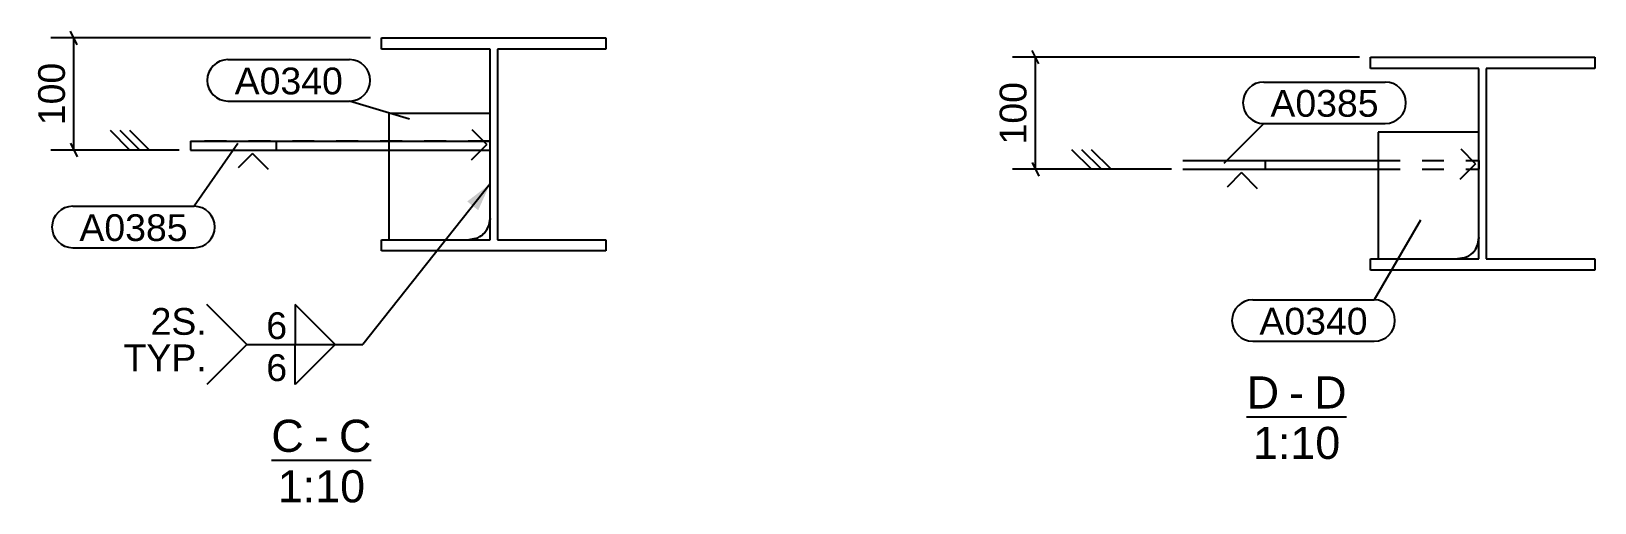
# Model space of a CAD drawing. Header units: millimetres. Extents: x -232 to 609, y -265 to 329.
# Drawn here: x 125.4 to 264.8, y -122.5 to -80.4 of the extents above; entities that cross this region are included whole.
import ezdxf

# ---------------------------------------------------------------- set-up
doc = ezdxf.new("R2010")
doc.units = ezdxf.units.MM
doc.linetypes.add('DXK_LINE_DOT2', pattern=[3.9198, 1.9599, -1.9599])
doc.styles.add('Arial', font='ARIAL.TTF', dxfattribs={"height": 0.2})

# ---------------------------------------------------------------- blocks, each defined once
blk = doc.blocks.new('Unknown-43780186-13 - 2130')
at = {"color": 6, "linetype": 'Continuous'}
blk.add_line((146.79, -118.74), (155.7, -118.74), dxfattribs=at)
at = {"color": 0, "linetype": 'Continuous'}
for points in [[(149.68, -117.99), (149.68, -114.99), (146.79, -114.99), (146.79, -117.99)], [(151.92, -117.99), (151.92, -114.99), (150.58, -114.99), (150.58, -117.99)], [(155.7, -117.99), (155.7, -114.99), (152.82, -114.99), (152.82, -117.99)], [(155.14, -122.49), (155.14, -119.49), (147.36, -119.49), (147.36, -122.49)]]:
    blk.add_wipeout(points, dxfattribs=at)
at = {"color": 6, "linetype": 'Continuous', "style": 'Arial'}
for s, height, p in [('C', 2.87, (146.79, -117.99)), ('C', 2.87, (152.82, -117.99)), ('-', 2.87, (150.58, -117.99)), ('1:10', 2.865, (147.36, -122.49))]:
    blk.add_text(s, height=height, dxfattribs=at).set_placement(p)
blk = doc.blocks.new('Unknown-43780186-16 - 4832')
at = {"color": 6, "linetype": 'Continuous'}
blk.add_line((233.78, -114.87), (242.69, -114.87), dxfattribs=at)
at = {"color": 0, "linetype": 'Continuous'}
for points in [[(236.67, -114.12), (236.67, -111.12), (233.78, -111.12), (233.78, -114.12)], [(238.9, -114.12), (238.9, -111.12), (237.57, -111.12), (237.57, -114.12)], [(242.69, -114.12), (242.69, -111.12), (239.8, -111.12), (239.8, -114.12)], [(242.12, -118.62), (242.12, -115.62), (234.34, -115.62), (234.34, -118.62)]]:
    blk.add_wipeout(points, dxfattribs=at)
at = {"color": 6, "linetype": 'Continuous', "style": 'Arial'}
for s, height, p in [('D', 2.87, (233.78, -114.12)), ('D', 2.87, (239.8, -114.12)), ('-', 2.87, (237.57, -114.12)), ('1:10', 2.865, (234.34, -118.62))]:
    blk.add_text(s, height=height, dxfattribs=at).set_placement(p)
blk = doc.blocks.new('Part-43780186-2150 - 2130')
at = {"color": 7, "linetype": 'DXK_LINE_DOT2'}
for p, q in [((166.3, -90.25), (139.58, -90.25)), ((147.25, -91.05), (147.25, -90.25)), ((166.3, -91.05), (166.3, -90.25)), ((139.58, -91.05), (166.3, -91.05))]:
    blk.add_line(p, q, dxfattribs=at)
at = {"color": 2, "linetype": 'Continuous'}
for p, q in [((139.58, -90.25), (139.58, -91.05)), ((139.58, -90.25), (166.3, -90.25)), ((166.3, -91.05), (166.3, -90.25)), ((139.58, -91.05), (166.3, -91.05)), ((145.12, -91.35), (143.82, -92.65)), ((145.12, -91.35), (146.52, -92.75))]:
    blk.add_line(p, q, dxfattribs=at)
blk = doc.blocks.new('Part-43780186-2142 - 2130')
at = {"color": 2, "linetype": 'Continuous'}
for p, q in [((156.62, -82.05), (156.62, -81.05)), ((156.62, -81.05), (176.62, -81.05)), ((166.3, -82.05), (156.62, -82.05)), ((166.3, -99.05), (166.3, -82.05)), ((176.62, -82.05), (166.95, -82.05)), ((166.95, -82.05), (166.95, -99.05)), ((176.62, -81.05), (176.62, -82.05)), ((166, -90.55), (164.6, -91.95)), ((166, -90.55), (164.6, -91.95)), ((166, -90.55), (164.7, -89.25)), ((166, -90.55), (164.7, -89.25)), ((156.62, -100.05), (156.62, -99.05)), ((156.62, -99.05), (166.3, -99.05)), ((176.62, -100.05), (156.62, -100.05)), ((166.95, -99.05), (176.62, -99.05)), ((176.62, -99.05), (176.62, -100.05))]:
    blk.add_line(p, q, dxfattribs=at)
blk = doc.blocks.new('Part-43780186-2144 - 2130')
at = {"color": 2, "linetype": 'Continuous'}
for p, q in [((157.3, -90.25), (157.3, -87.75)), ((157.3, -87.75), (166.3, -87.75)), ((157.3, -99.05), (157.3, -91.05)), ((166.3, -97.15), (166.21, -97.74)), ((164.99, -98.96), (164.4, -99.05))]:
    blk.add_line(p, q, dxfattribs=at)
at = {"color": 7, "linetype": 'DXK_LINE_DOT2'}
for p, q in [((166.3, -97.15), (166.3, -87.75)), ((157.3, -91.05), (157.3, -90.25)), ((166.21, -97.74), (166.3, -97.15)), ((164.4, -99.05), (164.99, -98.96)), ((157.3, -99.05), (164.4, -99.05))]:
    blk.add_line(p, q, dxfattribs=at)
at = {"color": 2, "linetype": 'Continuous'}
blk.add_arc((164.4, -97.15), 1.9, 288, 342, dxfattribs=at)
at = {"color": 7, "linetype": 'DXK_LINE_DOT2'}
blk.add_arc((164.4, -97.15), 1.9, 288, 342, dxfattribs=at)
blk = doc.blocks.new('Part-43780186-4835 - 4832')
at = {"color": 2, "linetype": 'Continuous'}
for p, q in [((228.09, -91.97), (245.5, -91.97)), ((235.45, -92.77), (235.45, -91.97)), ((228.09, -92.77), (245.5, -92.77)), ((233.33, -93.07), (232.03, -94.37)), ((233.33, -93.07), (234.73, -94.47))]:
    blk.add_line(p, q, dxfattribs=at)
at = {"color": 7, "linetype": 'DXK_LINE_DOT2'}
for p, q in [((245.5, -91.97), (254.5, -91.97)), ((254.5, -91.97), (254.5, -92.77)), ((245.5, -92.77), (254.5, -92.77))]:
    blk.add_line(p, q, dxfattribs=at)
blk = doc.blocks.new('Part-43780186-4839 - 4832')
at = {"color": 2, "linetype": 'Continuous'}
for p, q in [((254.5, -89.47), (245.5, -89.47)), ((245.5, -89.47), (245.5, -100.77)), ((254.5, -98.87), (254.41, -99.46)), ((253.19, -100.68), (252.6, -100.77))]:
    blk.add_line(p, q, dxfattribs=at)
at = {"color": 7, "linetype": 'DXK_LINE_DOT2'}
for p, q in [((254.5, -98.87), (254.5, -89.47)), ((254.41, -99.46), (254.5, -98.87)), ((245.5, -100.77), (252.6, -100.77)), ((252.6, -100.77), (253.19, -100.68))]:
    blk.add_line(p, q, dxfattribs=at)
at = {"color": 2, "linetype": 'Continuous'}
blk.add_arc((252.6, -98.87), 1.9, 288, 342, dxfattribs=at)
at = {"color": 7, "linetype": 'DXK_LINE_DOT2'}
blk.add_arc((252.6, -98.87), 1.9, 288, 342, dxfattribs=at)
blk = doc.blocks.new('Part-43780186-4841 - 4832')
at = {"color": 2, "linetype": 'Continuous'}
for p, q in [((244.83, -83.77), (244.83, -82.77)), ((244.83, -82.77), (264.83, -82.77)), ((264.83, -82.77), (264.83, -83.77)), ((254.5, -83.77), (244.83, -83.77)), ((254.5, -100.77), (254.5, -83.77)), ((264.83, -83.77), (255.15, -83.77)), ((255.15, -83.77), (255.15, -100.77)), ((254.2, -92.27), (252.9, -90.97)), ((254.2, -92.27), (252.9, -90.97)), ((254.2, -92.27), (252.8, -93.67)), ((254.2, -92.27), (252.8, -93.67)), ((244.83, -101.77), (244.83, -100.77)), ((244.83, -100.77), (254.5, -100.77)), ((264.83, -101.77), (244.83, -101.77)), ((255.15, -100.77), (264.83, -100.77)), ((264.83, -100.77), (264.83, -101.77))]:
    blk.add_line(p, q, dxfattribs=at)
blk = doc.blocks.new('StraightDimension-43780186-5115 - 2130')
at = {"color": 7, "linetype": 'Continuous'}
for p, q in [((129.48, -81.65), (128.88, -80.45)), ((155.62, -81.05), (127.13, -81.05)), ((129.18, -91.05), (129.18, -81.05)), ((128.88, -90.45), (129.48, -91.65)), ((134.18, -91.05), (132.43, -89.3)), ((135.05, -91.05), (133.3, -89.3)), ((135.93, -91.05), (134.18, -89.3)), ((138.58, -91.05), (127.13, -91.05)), ((135.93, -91.05), (132.43, -91.05))]:
    blk.add_line(p, q, dxfattribs=at)
at = {"color": 0}
blk.add_wipeout([(128.88, -82.77), (125.38, -82.77), (125.38, -89.33), (128.88, -89.33)], dxfattribs=at)
at = {"color": 7, "style": 'Arial'}
blk.add_text('100', height=2.388, rotation=90.0002, dxfattribs=at).set_placement((128.38, -88.83))
blk = doc.blocks.new('StraightDimension-43780186-5147 - 4832')
at = {"color": 7, "linetype": 'Continuous'}
for p, q in [((215.24, -83.37), (214.64, -82.17)), ((243.83, -82.77), (212.89, -82.77)), ((214.94, -92.77), (214.94, -82.77)), ((219.94, -92.77), (218.19, -91.02)), ((220.82, -92.77), (219.07, -91.02)), ((221.69, -92.77), (219.94, -91.02)), ((227.09, -92.77), (212.89, -92.77)), ((214.64, -92.17), (215.24, -93.37)), ((221.69, -92.77), (218.19, -92.77))]:
    blk.add_line(p, q, dxfattribs=at)
at = {"color": 0}
blk.add_wipeout([(214.64, -84.49), (211.14, -84.49), (211.14, -91.05), (214.64, -91.05)], dxfattribs=at)
at = {"color": 7, "style": 'Arial'}
blk.add_text('100', height=2.388, rotation=90.0002, dxfattribs=at).set_placement((214.14, -90.55))
blk = doc.blocks.new('WeldMark-43780186-4913 - 2130')
at = {"linetype": 'Continuous'}
blk.add_hatch(color=3, dxfattribs=at).paths.add_polyline_path([(164.26, -95.64), (166.3, -94.07), (165.24, -96.42)])
at = {"color": 3, "linetype": 'Continuous'}
for p, q in [((166.3, -94.07), (154.94, -108.42)), ((144.59, -108.42), (141.02, -104.85)), ((144.59, -108.42), (141.02, -111.99))]:
    blk.add_line(p, q, dxfattribs=at)
at = {"color": 0}
blk.add_wipeout([(148.39, -108.12), (148.39, -105.22), (146.14, -105.22), (146.14, -108.12)], dxfattribs=at)
at = {"color": 3, "linetype": 'Continuous'}
for p, q in [((152.48, -108.42), (148.91, -104.85)), ((148.91, -104.85), (148.91, -108.42)), ((148.91, -108.42), (152.48, -108.42))]:
    blk.add_line(p, q, dxfattribs=at)
at = {"color": 3, "style": 'Arial'}
blk.add_text('6', height=2.39, dxfattribs=at).set_placement((146.34, -107.92))
at = {"color": 0, "linetype": 'Continuous'}
for points in [[(141.02, -107.54), (141.02, -105.04), (136.02, -105.04), (136.02, -107.54)], [(141.02, -110.79), (141.02, -108.29), (133.61, -108.29), (133.61, -110.79)]]:
    blk.add_wipeout(points, dxfattribs=at)
at = {"color": 3, "linetype": 'Continuous', "style": 'Arial'}
for s, p in [('2S.', (136.02, -107.54)), ('TYP.', (133.61, -110.79))]:
    blk.add_text(s, height=2.388, dxfattribs=at).set_placement(p)
at = {"color": 0, "linetype": 'Continuous'}
blk.add_wipeout([(148.39, -111.87), (148.39, -108.97), (146.14, -108.97), (146.14, -111.87)], dxfattribs=at)
at = {"color": 3, "linetype": 'Continuous'}
for p, q in [((144.59, -108.42), (154.94, -108.42)), ((148.91, -108.42), (152.48, -108.42)), ((152.48, -108.42), (148.91, -111.99)), ((148.91, -111.99), (148.91, -108.42))]:
    blk.add_line(p, q, dxfattribs=at)
at = {"color": 3, "linetype": 'Continuous', "style": 'Arial'}
blk.add_text('6', height=2.39, dxfattribs=at).set_placement((146.34, -111.67))
blk = doc.blocks.new('Mark-43780186-2146 - 2130')
at = {"color": 0}
blk.add_wipeout([(139.3, -99.17), (139.3, -96.67), (129.67, -96.67), (129.67, -99.17)], dxfattribs=at)
blk.add_wipeout([(139.3, -99.17), (139.3, -96.67), (129.67, -96.67), (129.67, -99.17)], dxfattribs=at)
at = {"color": 3, "linetype": 'Continuous'}
for p, q in [((143.8, -90.48), (139.9, -96.07)), ((129.07, -96.07), (139.9, -96.07)), ((129.07, -99.77), (139.9, -99.77))]:
    blk.add_line(p, q, dxfattribs=at)
for centre, start, end in [((129.07, -97.92), 90, 270), ((139.9, -97.92), 270, 90)]:
    blk.add_arc(centre, 1.85, start, end, dxfattribs=at)
at = {"color": 3, "style": 'Arial'}
blk.add_text('A0385', height=2.388, dxfattribs=at).set_placement((129.67, -99.17))
blk = doc.blocks.new('Mark-43780186-4888 - 2130')
at = {"color": 0}
blk.add_wipeout([(153.16, -86.08), (153.16, -83.58), (143.52, -83.58), (143.52, -86.08)], dxfattribs=at)
blk.add_wipeout([(153.16, -86.08), (153.16, -83.58), (143.52, -83.58), (143.52, -86.08)], dxfattribs=at)
at = {"color": 3, "linetype": 'Continuous'}
for p, q in [((142.92, -82.98), (153.76, -82.98)), ((142.92, -86.68), (153.76, -86.68)), ((159.12, -88.29), (153.76, -86.68))]:
    blk.add_line(p, q, dxfattribs=at)
for centre, start, end in [((142.92, -84.83), 90, 270), ((153.76, -84.83), 270, 90)]:
    blk.add_arc(centre, 1.85, start, end, dxfattribs=at)
at = {"color": 3, "style": 'Arial'}
blk.add_text('A0340', height=2.388, dxfattribs=at).set_placement((143.52, -86.08))
blk = doc.blocks.new('Mark-43780186-4977 - 4832')
at = {"color": 0}
blk.add_wipeout([(244.56, -107.52), (244.56, -105.02), (234.92, -105.02), (234.92, -107.52)], dxfattribs=at)
blk.add_wipeout([(244.56, -107.52), (244.56, -105.02), (234.92, -105.02), (234.92, -107.52)], dxfattribs=at)
at = {"color": 3, "linetype": 'Continuous'}
for p, q in [((249.29, -97.3), (245.16, -104.42)), ((234.32, -104.42), (245.16, -104.42)), ((234.32, -108.12), (245.16, -108.12))]:
    blk.add_line(p, q, dxfattribs=at)
for centre, start, end in [((234.32, -106.27), 90, 270), ((245.16, -106.27), 270, 90)]:
    blk.add_arc(centre, 1.85, start, end, dxfattribs=at)
at = {"color": 3, "style": 'Arial'}
blk.add_text('A0340', height=2.388, dxfattribs=at).set_placement((234.92, -107.52))
blk = doc.blocks.new('Mark-43780186-4981 - 4832')
at = {"color": 0}
blk.add_wipeout([(245.54, -88.08), (245.54, -85.58), (235.9, -85.58), (235.9, -88.08)], dxfattribs=at)
blk.add_wipeout([(245.54, -88.08), (245.54, -85.58), (235.9, -85.58), (235.9, -88.08)], dxfattribs=at)
at = {"color": 3, "linetype": 'Continuous'}
for p, q in [((235.3, -84.98), (246.14, -84.98)), ((231.77, -92.21), (235.3, -88.68)), ((235.3, -88.68), (246.14, -88.68))]:
    blk.add_line(p, q, dxfattribs=at)
for centre, start, end in [((235.3, -86.83), 90, 270), ((246.14, -86.83), 270, 90)]:
    blk.add_arc(centre, 1.85, start, end, dxfattribs=at)
at = {"color": 3, "style": 'Arial'}
blk.add_text('A0385', height=2.388, dxfattribs=at).set_placement((235.9, -88.08))

msp = doc.modelspace()

# ---------------------------------------------------------------- block references
for name in ['Part-43780186-2142 - 2130', 'Part-43780186-4841 - 4832', 'Part-43780186-2144 - 2130', 'Part-43780186-2150 - 2130', 'Part-43780186-4839 - 4832', 'Part-43780186-4835 - 4832', 'Unknown-43780186-16 - 4832', 'Unknown-43780186-13 - 2130']:
    msp.add_blockref(name, (0, 0))

# ---------------------------------------------------------------- next in the draw order: block references
for name in ['StraightDimension-43780186-5115 - 2130', 'StraightDimension-43780186-5147 - 4832', 'WeldMark-43780186-4913 - 2130', 'Mark-43780186-4977 - 4832']:
    msp.add_blockref(name, (0, 0))

# ---------------------------------------------------------------- next in the draw order: block references
for name in ['Mark-43780186-4888 - 2130', 'Mark-43780186-4981 - 4832', 'Mark-43780186-2146 - 2130']:
    msp.add_blockref(name, (0, 0))

doc.saveas('drawing.dxf')
